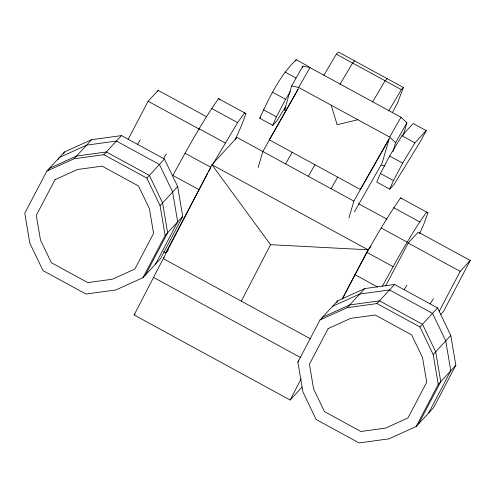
<?xml version="1.0" encoding="UTF-8"?>
<svg xmlns="http://www.w3.org/2000/svg" width="495" height="495" viewBox="0 0 495 495"><rect width="100%" height="100%" fill="white"/><g stroke="black" fill="none" stroke-linecap="round" stroke-linejoin="round"><path stroke-width="0.74" d="M258.149 167.545L262.826 151.495L298.089 89.477M285.646 111.016L284.569 110.008L291.592 85.932L302.872 66.082L309.963 67.623L400.981 117.241L406.902 122.791L403.283 135.197M302.451 67.543L302.872 66.082M348.956 217.893L353.851 201.112L389.113 139.095L382.097 163.171L354.414 211.848M393.061 151.396L395.616 142.64L406.902 122.791M213.296 163.424L237.631 122.618L244.555 112.841L245.941 113.603L241.795 124.901L235.069 139.875M382.4 286.147C396.254 260.97 409.953 235.552 426.597 212.083L427.983 212.844L423.844 224.142L419.562 233.671M323.761 75.407L336.34 54.184L338.419 52.068L403.431 87.51L397.429 103.102L392.417 112.575M285.825 106.301L277.027 120.681L272.726 125.346L259.72 118.256C269.379 97.428 279.502 75.921 296.171 59.728L309.171 66.819M272.726 125.346L276.433 116.826L285.615 99.328L290.367 91.482M380.457 173.528L376.751 182.055L389.757 189.139L394.057 184.474L421.251 140.042L426.201 130.612L413.195 123.527L401.909 135.772L389.639 156.03L380.457 173.528L393.457 180.619L389.757 189.139M302 387.164L290.144 400.028L134.108 314.969L211.91 164.717L237.037 137.455L353.851 201.112M241.3 301.158L270.542 244.691L211.91 164.717L367.946 249.783L371.089 246.374M290.144 400.028L301.108 378.861M342.744 298.448L345.232 293.653M345.943 292.279L367.946 249.783L270.542 244.691M46.883 171.06L24.75 213.209L29.811 243.076L43.009 270.604L86.006 294.042L115.805 289.959L142.993 277.67L160.584 258.582L182.717 216.426L177.656 186.565L164.458 159.037L121.461 135.599L91.662 139.683L64.474 151.971L46.883 171.06L74.071 158.771L103.87 154.681L146.867 178.12L160.064 205.648L165.126 235.515L142.993 277.67M48.324 170.373L49.395 168.331L76.583 156.043L106.382 151.959L149.379 175.397L162.577 202.925L167.638 232.792L145.505 274.942M58.373 159.464L59.443 157.422L86.637 145.14L116.436 141.05L159.433 164.488L172.631 192.017L177.686 221.884L155.56 264.033M63.403 154.013L64.474 151.971M128.131 139.336L148.123 101.258L158.171 90.356L206.811 116.87M157.459 91.711L158.171 90.356M163.697 251.738L165.695 252.827L207.696 173.448M295.459 61.077L296.171 59.728M297.872 362.099L320.005 319.949L337.596 300.861L364.784 288.573L394.583 284.483L437.58 307.927L450.778 335.449L455.839 365.316L433.707 407.472L416.116 426.56L388.928 438.842L359.129 442.932L316.132 419.494L302.934 391.966L297.872 362.099L298.881 361.01M393.457 180.619L402.645 163.121L414.915 142.863L426.201 130.612M321.806 318.582L322.517 317.221L349.705 304.932L379.504 300.842L422.501 324.287L435.699 351.809L440.76 381.676L418.628 423.831M336.526 302.897L337.596 300.861M342.076 299.135C360.255 264.676 378.267 229.897 400.591 197.907L427.983 212.844M385.698 285.863L408.183 243.033L418.238 232.124L470.25 260.475L443.477 311.473L440.463 314.74M439.139 311.497L460.195 271.384L470.25 260.475M416.116 426.56L438.248 384.405L455.839 365.316M428.682 412.923L450.809 370.774L445.754 340.907L432.556 313.378L389.559 289.94L359.76 294.024L332.572 306.312M245.941 113.603L218.549 98.666C201.323 122.977 187.215 149.342 172.885 175.422L198.891 189.597M208.426 172.105L210.629 168.065M284.569 110.008L285.324 108.683M291.592 85.932L298.677 87.467L309.963 67.623M298.411 88.599L269.286 139.825L360.304 189.443L389.435 138.216M285.584 163.894L292.199 152.268M308.342 176.3L314.95 164.674M331.093 188.706L337.708 177.08M395.616 142.64L389.701 137.09L400.981 117.241M340.015 84.268L352.595 63.044L354.674 60.928M372.525 101.989L385.104 80.765L387.177 78.649M388.773 110.849L401.358 89.626L403.431 87.51M137.455 144.323L140.376 139.782M163.461 158.499L166.382 153.957M404.093 289.68L407.02 285.139M430.099 303.856L433.441 298.664M74.071 158.771L91.662 139.683M103.87 154.681L121.461 135.599M146.867 178.12L164.458 159.037M160.064 205.648L177.656 186.565M259.72 118.256L260.679 117.222M165.126 235.515L182.717 216.426M165.695 252.827L168.294 250.012M164.328 257.487L163.282 258.625L310.501 338.877M134.108 314.969L135.141 313.849M320.005 319.949L347.193 307.661L364.784 288.573M347.193 307.661L376.992 303.571L394.583 284.483M438.248 384.405L433.187 354.538L419.989 327.009L437.58 307.927M433.187 354.538L450.778 335.449M357.86 119.734L337.132 124.684L331.186 105.188M381.509 165.175L385.054 165.943M336.34 54.184L401.358 89.626M284.885 71.973L295.936 78M401.909 135.772L414.915 142.863M298.677 87.467L389.701 137.09M272.615 92.237L285.615 99.328M389.639 156.03L402.645 163.121M263.427 109.735L276.433 116.826M211.625 108.442L237.631 122.618M393.667 207.683L419.673 221.859M358.479 203.655L386.972 219.186M199.169 128.756L225.176 142.937M381.218 227.997L407.224 242.173M148.123 101.258L199.46 129.244M408.183 243.033L460.195 271.384M184.988 153.215L210.994 167.39M367.036 252.456L393.042 266.632M354.927 274.657L377.598 287.02M376.992 303.571L419.989 327.009M153.555 277.404L300.774 357.662M400.591 197.907L401.977 198.668M218.549 98.666L219.935 99.427M55.044 179.648L36.296 215.362L40.466 240.013L51.362 262.734L87.794 282.596L112.39 279.223L134.832 269.076L153.58 233.368L149.403 208.711L138.507 185.99L102.081 166.134L77.486 169.507L55.044 179.648M328.166 328.538L309.418 364.252L313.589 388.903L324.485 411.623L360.917 431.485L385.512 428.107L407.954 417.966L426.702 382.251L422.526 357.6L411.636 334.88L375.204 315.024L350.608 318.396L328.166 328.538"/></g></svg>
